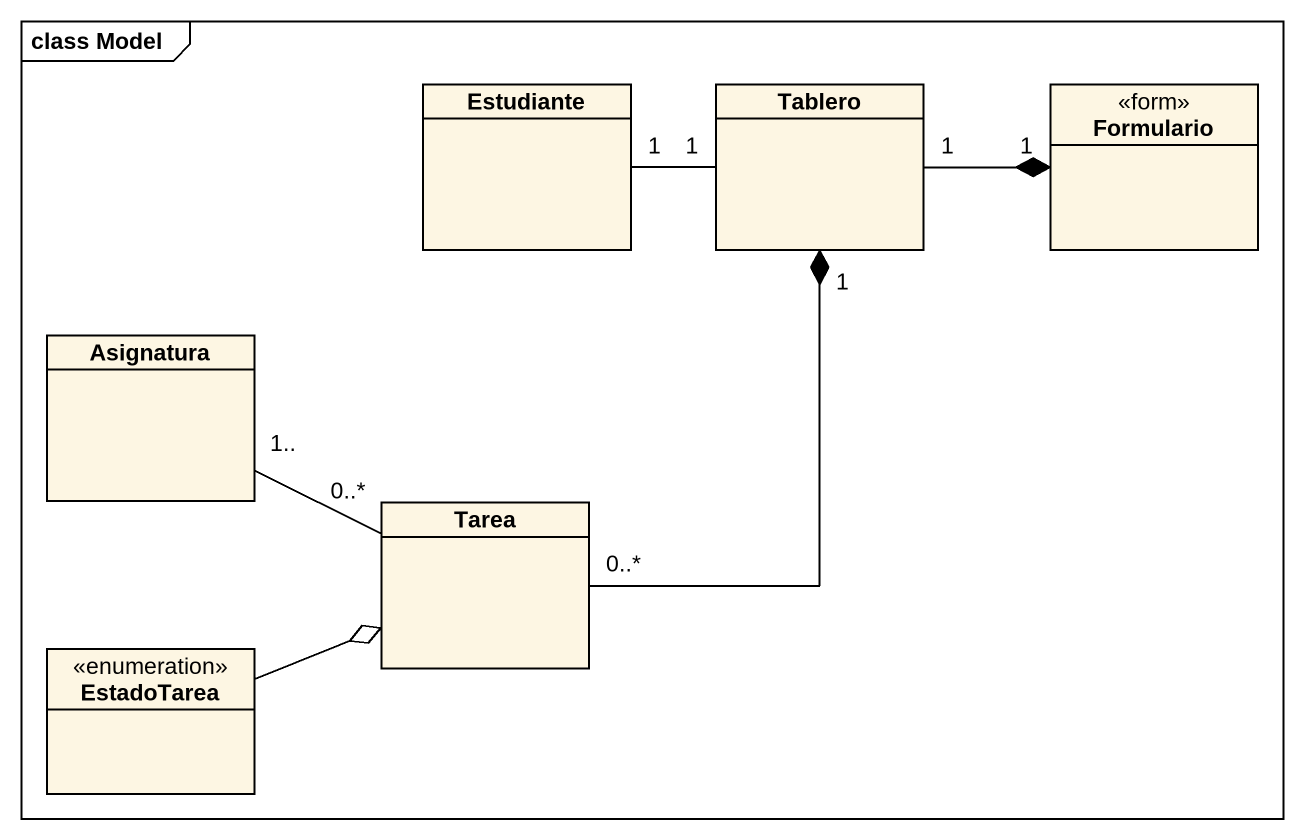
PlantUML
@startuml
mainframe class Model
hide circle
hide empty members
class Estudiante
class Tablero
class Formulario <<form>>
class Asignatura
class Tarea
enum EstadoTarea
Tablero "1" -left- "1" Estudiante
Tablero "1" -right-* "1" Formulario
Asignatura "1.." -right- "0..*" Tarea
Tarea "0..*" -up-* "1" Tablero
EstadoTarea -right-o Tarea
@enduml
